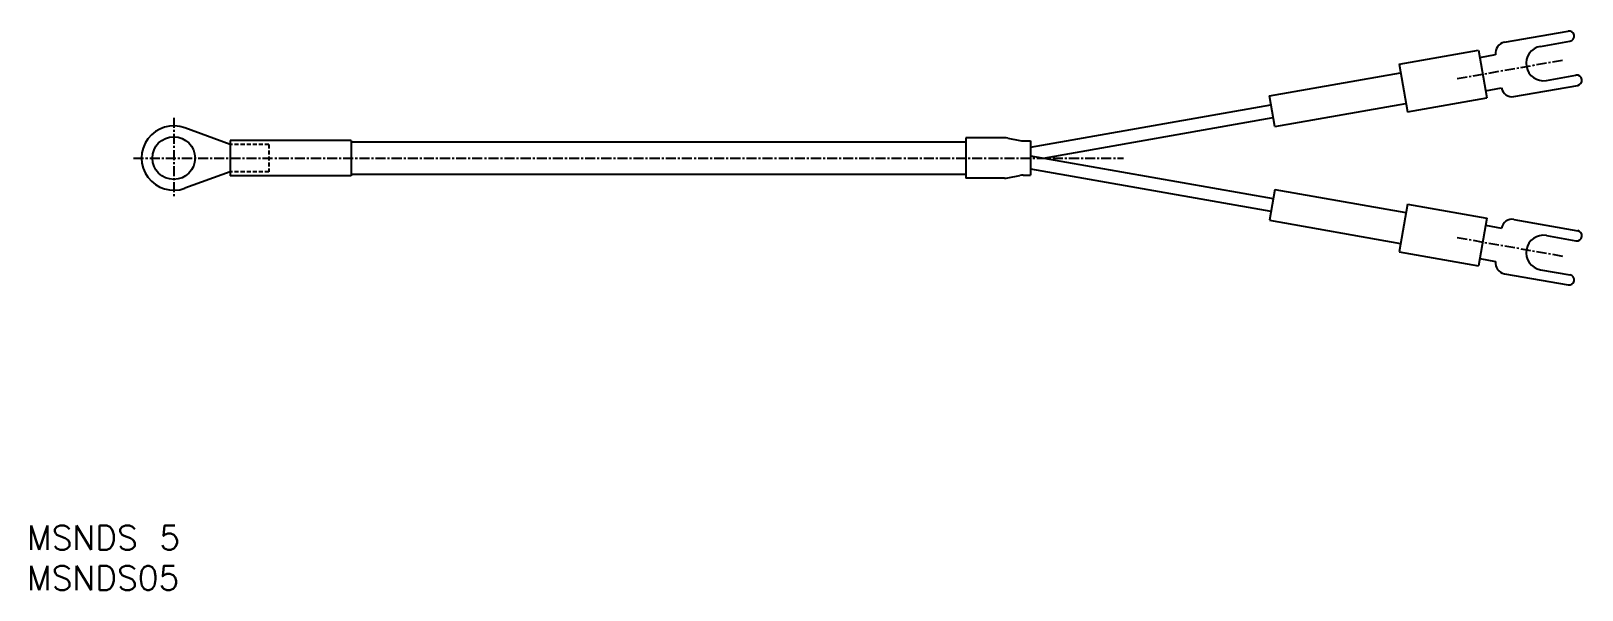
# Model space of a CAD drawing. Extents: x 1 to 193, y 0 to 69.
import ezdxf

# ---------------------------------------------------------------- set-up
doc = ezdxf.new("R2010")
doc.units = 0
doc.linetypes.add('CENTER', pattern=[2, 1.25, -0.25, 0.25, -0.25])
doc.linetypes.add('DASHED', pattern=[0.75, 0.5, -0.25])
doc.layers.get('0').update_dxf_attribs({"linetype": 'CONTINUOUS'})
doc.layers.add('CENTER', color=1, linetype='CENTER')
doc.styles.get("Standard").update_dxf_attribs({"font": 'txt.shx'})

# ---------------------------------------------------------------- blocks, each defined once
blk = doc.blocks.new('*U5')
at = {"color": 7, "linetype": 'CONTINUOUS'}
blk.add_text('MSNDS05', height=3, dxfattribs=at).set_placement((0, 0))
blk = doc.blocks.new('*U6')
at = {"color": 7, "linetype": 'CONTINUOUS'}
blk.add_text('MSNDS 5', height=3, dxfattribs=at).set_placement((0, 5))

msp = doc.modelspace()

# ---------------------------------------------------------------- linework, layer by layer
at = {"color": 7, "linetype": 'CONTINUOUS'}
for p, q in [((183.22, 68), (191.13, 69.4)), ((187.69, 67.5), (191.35, 68.14)), ((170.16, 65.27), (180.01, 67.01)), ((180.01, 67.01), (181.05, 61.1)), ((180.17, 66.12), (182.14, 66.47)), ((154.08, 61.36), (170.35, 64.23)), ((170.16, 65.27), (171.21, 59.36)), ((188.44, 63.26), (192.1, 63.91)), ((180.9, 61.98), (182.87, 62.33)), ((184.41, 61.26), (192.32, 62.65)), ((124.45, 54.97), (154.28, 60.23)), ((154.75, 57.54), (154.08, 61.36)), ((154.75, 57.54), (171.02, 60.4)), ((171.21, 59.36), (181.05, 61.1)), ((126.05, 53.63), (154.55, 58.66)), ((25.21, 55.33), (19.58, 57.39)), ((40.21, 55.83), (25.21, 55.83)), ((25.21, 55.83), (25.21, 51.43)), ((40.21, 55.83), (40.21, 51.43)), ((121.25, 56.13), (116.45, 56.13)), ((116.45, 56.13), (116.45, 51.13)), ((121.63, 56.1), (123.15, 55.8)), ((40.21, 55.63), (116.53, 55.63)), ((123.53, 55.76), (124.45, 55.76)), ((124.45, 55.76), (124.45, 51.5)), ((124.45, 53.92), (154.55, 48.61)), ((25.21, 51.93), (19.58, 49.88)), ((124.45, 52.29), (154.28, 47.03)), ((40.21, 51.43), (25.21, 51.43)), ((40.21, 51.63), (116.53, 51.63)), ((121.25, 51.13), (116.45, 51.13)), ((121.63, 51.17), (123.15, 51.46)), ((123.53, 51.5), (124.45, 51.5)), ((154.75, 49.73), (154.08, 45.91)), ((154.75, 49.73), (171.02, 46.86)), ((171.21, 47.9), (170.16, 42)), ((171.21, 47.9), (181.05, 46.17)), ((181.05, 46.17), (180.01, 40.26)), ((154.08, 45.91), (170.35, 43.04)), ((180.9, 45.28), (182.87, 44.93)), ((184.41, 46.01), (192.32, 44.61)), ((188.44, 44), (192.1, 43.36)), ((170.16, 42), (180.01, 40.26)), ((180.17, 41.15), (182.14, 40.8)), ((183.22, 39.26), (191.13, 37.87)), ((187.69, 39.77), (191.35, 39.12))]:
    msp.add_line(p, q, dxfattribs=at)
at = {"color": 3, "linetype": 'DASHED'}
for p, q in [((30.01, 55.33), (25.21, 55.33)), ((30.01, 55.33), (30.01, 51.93)), ((30.01, 51.93), (25.21, 51.93))]:
    msp.add_line(p, q, dxfattribs=at)
at = {"color": 7, "linetype": 'CONTINUOUS'}
msp.add_circle((18.21, 53.63), 2.65, dxfattribs=at)
for centre, radius, start, end in [((191.24, 68.77), 0.638, 280, 100), ((183.45, 66.69), 1.33, 100, 189.7848), ((188.07, 65.38), 2.15, 100, 280), ((192.21, 63.28), 0.638, 280, 100), ((184.18, 62.57), 1.33, 190.2152, 280), ((18.21, 53.63), 4, 69.9199, 290.0801), ((121.25, 54.13), 2, 79.002, 90), ((123.53, 57.76), 2, 259.002, 270), ((121.25, 53.13), 2, 270, 280.998), ((123.53, 49.5), 2, 90, 100.998), ((184.18, 44.7), 1.33, 80, 169.7848), ((192.21, 43.99), 0.638, 260, 80), ((188.07, 41.89), 2.15, 80, 260), ((183.45, 40.57), 1.33, 170.2152, 260), ((191.24, 38.5), 0.638, 260, 80)]:
    msp.add_arc(centre, radius, start, end, dxfattribs=at)
at = {"layer": 'CENTER', "color": 1, "linetype": 'CENTER'}
for p, q in [((177.37, 63.49), (190.57, 65.82)), ((18.21, 58.63), (18.21, 48.81)), ((13.23, 53.63), (136.01, 53.63)), ((177.37, 43.77), (190.57, 41.44))]:
    msp.add_line(p, q, dxfattribs=at)

# ---------------------------------------------------------------- block references
at = {"color": 7, "linetype": 'CONTINUOUS'}
for name in ['*U6', '*U5']:
    msp.add_blockref(name, (0, 0), dxfattribs=at)

doc.saveas('drawing.dxf')
